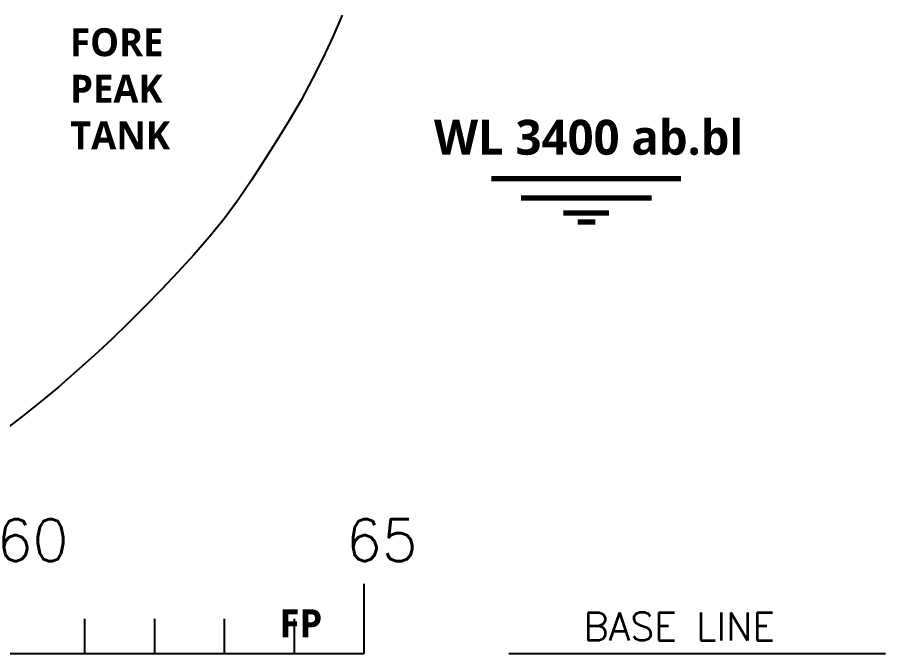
# Model space of a CAD drawing. Extents: x 766778 to 845620, y 133762 to 209800.
# Drawn here: x 800654 to 806870, y 187493 to 192048 of the extents above; entities that cross this region are included whole.
import ezdxf

# ---------------------------------------------------------------- set-up
doc = ezdxf.new("R2010")
doc.units = 0
doc.header["$MEASUREMENT"] = 0
doc.layers.get('0').update_dxf_attribs({"color": 1, "linetype": 'CONTINUOUS'})
doc.layers.add('5_16.79@3.35', color=7, linetype='CONTINUOUS', true_color=0x000000)
for name, color, linetype, lineweight in [('HEL-025', 1, 'CONTINUOUS', 25), ('HEL-070', 4, 'CONTINUOUS', 70), ('TXT-035', 2, 'CONTINUOUS', 35)]:
    doc.layers.add(name, color=color, linetype=linetype, lineweight=lineweight)
doc.styles.add('ROMANS', font='ROMANS')

# ---------------------------------------------------------------- blocks, each defined once
blk = doc.blocks.new('FR')
at = {"color": 1, "linetype": 'Continuous'}
for points in [[(45439, -188), (44939, -188)], [(45439, -688), (45189, -688)], [(45439, -1188), (45189, -1188)], [(45439, -1688), (45189, -1688)], [(45439, -2188), (45189, -2188)]]:
    blk.add_lwpolyline(points, dxfattribs=at)
at = {"linetype": 'Continuous'}
blk.add_lwpolyline([(45439, -35188), (45439, -188)], dxfattribs=at)
at = {"color": 7, "linetype": 'Continuous', "char_height": 300, "attachment_point": 1, "rotation": 90, "style": 'ROMANS'}
for s, insert in [('65', (44477, -319.4)), ('60', (44477, -2819.4))]:
    blk.add_mtext_dynamic_manual_height_columns(s, width=571.615, gutter_width=1, heights=[0], dxfattribs=dict(at, insert=insert))

msp = doc.modelspace()

# ---------------------------------------------------------------- linework, layer by layer
at = {"layer": '5_16.79@3.35', "color": 3}
msp.add_lwpolyline([(802980.43477, 192064.20508), (802912.80587, 191909.36816), (802841.08712, 191756.37988), (802765.39962, 191605.31787), (802685.3918, 191456.50147), (802600.65352, 191310.32568), (802512.24337, 191166.33887), (802421.94649, 191023.52295), (802329.4836, 190882.10059), (802234.06758, 190742.65772), (802133.90938, 190606.59228), (802027.92501, 190475.01221), (801917.10469, 190347.4707), (801803.0754, 190222.78857), (801686.7961, 190100.19727), (801568.66915, 189979.38525), (801448.82149, 189860.28027), (801327.18672, 189743), (801203.6418, 189627.73633), (801078.04805, 189514.70605), (800950.27657, 189404.146), (800820.29415, 189296.19385), (800688.15547, 189190.89209), (800553.92891, 189088.26318)], dxfattribs=at)
at = {"layer": 'HEL-025'}
msp.add_line((804171.99815, 187493), (806870.35174, 187493), dxfattribs=at)
at = {"layer": 'HEL-070', "ltscale": 0.2}
for p, q in [((805192.86457, 190754.81785), (804260.14972, 190754.81785)), ((804888.58176, 190646.62763), (804564.43253, 190646.62763)), ((804791.39961, 190581.74904), (804667.58699, 190581.74904))]:
    msp.add_line(p, q, dxfattribs=at)
msp.add_lwpolyline([(805405.03917, 190893), (804047.97512, 190893)], dxfattribs=at)

# ---------------------------------------------------------------- block references
at = {"color": 7, "linetype": 'Continuous', "rotation": 269.9999999899608}
msp.add_blockref('FR', (803324.9465, 232931.99999), dxfattribs=at)

# ---------------------------------------------------------------- texts
at = {"color": 51, "linetype": 'Continuous', "attachment_point": 1}
for s, width, insert, char_height in [('{\\fYu Gothic UI Semibold|b0|i0|c0|p34;FORE PEAK\\PTANK}', 675.0845512, (801031.6075, 191970.20214), 200), ('{\\fYu Gothic UI Semibold|b0|i0|c0|p34;WL 3400 ab.bl}', 2783.1285199, (803636.99579, 191314.76946), 250), ('{\\fYu Gothic UI Semibold|b0|i0|c0|p34;FP}', 675.0845512, (802530.42328, 187810.00946), 200)]:
    msp.add_mtext_dynamic_manual_height_columns(s, width=width, gutter_width=1, heights=[0], dxfattribs=dict(at, insert=insert, char_height=char_height))
at = {"layer": 'TXT-035', "style": 'ROMANS'}
msp.add_text('BASE LINE', height=200, rotation=360, dxfattribs=at).set_placement((804707.18317, 187586.51757))

doc.saveas('drawing.dxf')
